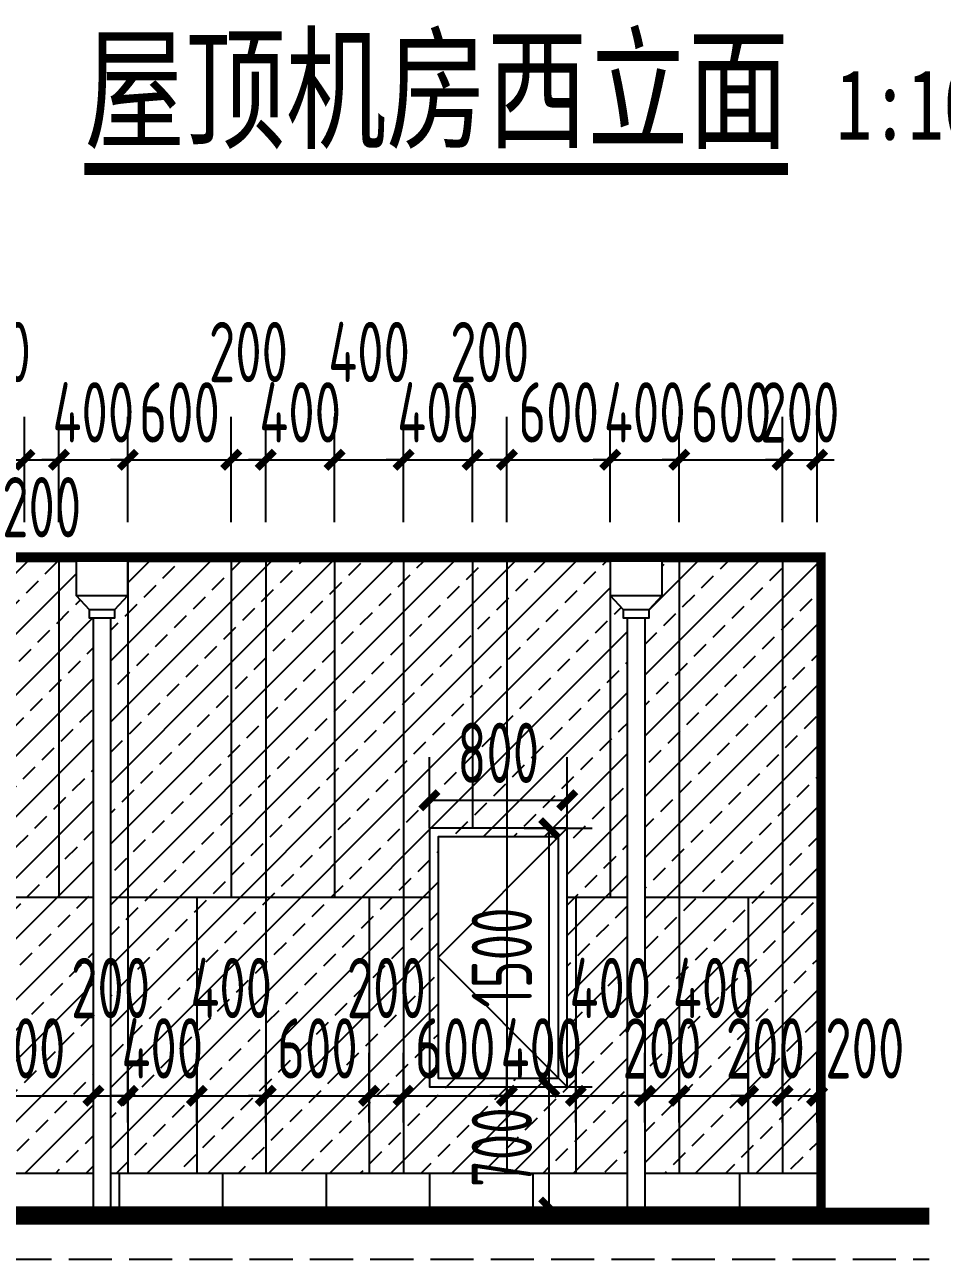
# Model space of a CAD drawing. Extents: x -863035 to 270371, y -8918 to 240488.
# Drawn here: x -245863 to -240537, y 59032 to 66193 of the extents above; entities that cross this region are included whole.
import ezdxf

# ---------------------------------------------------------------- set-up
doc = ezdxf.new("R2010")
doc.units = 0
doc.header["$LTSCALE"] = 1000
doc.header["$MEASUREMENT"] = 0
doc.linetypes.add('109-34 轴网$0$L1$0$$AUDIT_BAD_LTYPE1', pattern=[0])
doc.linetypes.add('DASH', pattern=[0.35, 0.25, -0.1])
for name, color, linetype in [('01-标注_尺寸', 124, 'Continuous'), ('02-TEXT_标注', 130, 'Continuous'), ('05-填充_156', 156, 'Continuous'), ('A-C_窗', 140, 'Continuous'), ('DIM_SYMB', 3, 'Continuous'), ('E-墙面分格', 146, 'Continuous'), ('E-立面轮廓', 241, 'Continuous'), ('E_STRM', 7, 'Continuous')]:
    doc.layers.add(name, color=color, linetype=linetype)
doc.styles.add('_TCH_DIM_T3', font='ROS1', dxfattribs={"width": 0.75, "bigfont": 'JD'})
doc.styles.get("Standard").update_dxf_attribs({"font": 'STXIHEI.TTF', "width": 0.75})
doc.dimstyles.new('_TCH_ARCH&&100', dxfattribs={"dimtxt": 350, "dimasz": 100, "dimexe": 250, "dimexo": 300, "dimgap": 100, "dimtad": 1, "dimdec": 0, "dimzin": 0, "dimdsep": 46, "dimtxsty": '_TCH_DIM_T3', "dimblk": 'ARCHTICK', "dimcen": 0.09, "dimclrt": 7, "dimazin": 2, "dimtfac": 1, "dimtdec": 0, "dimtix": 1, "dimtmove": 2, "dimatfit": 3, "dimfxl": 0, "dimtolj": 1, "dimtzin": 0, "dimarcsym": 0})

# ---------------------------------------------------------------- blocks, each defined once
blk = doc.blocks.new('JDLKSAJDLAKSDOW')
at = {"layer": 'A-C_窗', "linetype": '109-34 轴网$0$L1$0$$AUDIT_BAD_LTYPE1'}
for points in [[(-318023.8, 268749.4), (-318823.8, 268749.4), (-318823.8, 267249.4), (-318023.8, 267249.4)], [(-318073.8, 268699.4), (-318773.8, 268699.4), (-318773.8, 267299.4), (-318073.8, 267299.4)]]:
    blk.add_lwpolyline(points, close=True, dxfattribs=at)
blk.add_lwpolyline([(-318023.8, 268749.4), (-318773.8, 267999.4), (-318023.8, 267249.4)], dxfattribs=at)
blk = doc.blocks.new('_ArchTick')
at = {"color": 0, "linetype": 'ByBlock', "const_width": 0.4}
blk.add_lwpolyline([(-0.5, -0.5), (0.5, 0.5)], dxfattribs=at)
blk = doc.blocks.new('*D1087')
at = {"layer": '01-标注_尺寸', "color": 0, "lineweight": -2, "transparency": 16777216}
for p, q in [((-246264.1, 63308.2), (-246264.1, 63919.5)), ((-245864.1, 63308.2), (-245864.1, 63919.5)), ((-246264.1, 63669.5), (-245864.1, 63669.5))]:
    blk.add_line(p, q, dxfattribs=at)
at = {"layer": 'Defpoints', "color": 0, "transparency": 16777216}
for p in [(-245864.1, 63669.5), (-246264.1, 63008.2), (-245864.1, 63008.2)]:
    blk.add_point(p, dxfattribs=at)
at = {"layer": '01-标注_尺寸', "color": 0, "lineweight": -2, "transparency": 16777216, "xscale": 100, "yscale": 100, "zscale": 100, "rotation": 180}
blk.add_blockref('_ArchTick', (-246264.1, 63669.5), dxfattribs=at)
at = {"layer": '01-标注_尺寸', "color": 0, "lineweight": -2, "transparency": 16777216, "xscale": 100, "yscale": 100, "zscale": 100}
blk.add_blockref('_ArchTick', (-245864.1, 63669.5), dxfattribs=at)
at = {"layer": '01-标注_尺寸', "color": 7, "transparency": 16777216, "insert": (-246064.1, 64294.5), "char_height": 350, "attachment_point": 5, "style": '_TCH_DIM_T3'}
blk.add_mtext('\\A1;400', dxfattribs=at)
blk = doc.blocks.new('*D1088')
at = {"layer": '01-标注_尺寸', "color": 0, "lineweight": -2, "transparency": 16777216}
for p, q in [((-245864.1, 63308.2), (-245864.1, 63919.5)), ((-245664.1, 63308.2), (-245664.1, 63919.5)), ((-245864.1, 63669.5), (-245664.1, 63669.5))]:
    blk.add_line(p, q, dxfattribs=at)
at = {"layer": 'Defpoints', "color": 0, "transparency": 16777216}
for p in [(-245664.1, 63669.5), (-245864.1, 63008.2), (-245664.1, 63008.2)]:
    blk.add_point(p, dxfattribs=at)
at = {"layer": '01-标注_尺寸', "color": 0, "lineweight": -2, "transparency": 16777216, "xscale": 100, "yscale": 100, "zscale": 100, "rotation": 180}
blk.add_blockref('_ArchTick', (-245864.1, 63669.5), dxfattribs=at)
at = {"layer": '01-标注_尺寸', "color": 0, "lineweight": -2, "transparency": 16777216, "xscale": 100, "yscale": 100, "zscale": 100}
blk.add_blockref('_ArchTick', (-245664.1, 63669.5), dxfattribs=at)
at = {"layer": '01-标注_尺寸', "color": 7, "transparency": 16777216, "insert": (-245764.1, 63394.5), "char_height": 350, "attachment_point": 5, "style": '_TCH_DIM_T3'}
blk.add_mtext('\\A1;200', dxfattribs=at)
blk = doc.blocks.new('*D1089')
at = {"layer": '01-标注_尺寸', "color": 0, "lineweight": -2, "transparency": 16777216}
for p, q in [((-245664.1, 63308.2), (-245664.1, 63919.5)), ((-245264.1, 63308.2), (-245264.1, 63919.5)), ((-245664.1, 63669.5), (-245764.1, 63669.5)), ((-245664.1, 63669.5), (-245264.1, 63669.5)), ((-245264.1, 63669.5), (-245164.1, 63669.5))]:
    blk.add_line(p, q, dxfattribs=at)
at = {"layer": 'Defpoints', "color": 0, "transparency": 16777216}
for p in [(-245264.1, 63669.5), (-245664.1, 63008.2), (-245264.1, 63008.2)]:
    blk.add_point(p, dxfattribs=at)
at = {"layer": '01-标注_尺寸', "color": 0, "lineweight": -2, "transparency": 16777216, "xscale": 100, "yscale": 100, "zscale": 100}
blk.add_blockref('_ArchTick', (-245664.1, 63669.5), dxfattribs=at)
at = {"layer": '01-标注_尺寸', "color": 0, "lineweight": -2, "transparency": 16777216, "xscale": 100, "yscale": 100, "zscale": 100, "rotation": 180}
blk.add_blockref('_ArchTick', (-245264.1, 63669.5), dxfattribs=at)
at = {"layer": '01-标注_尺寸', "color": 7, "transparency": 16777216, "insert": (-245464.1, 63944.5), "char_height": 350, "attachment_point": 5, "style": '_TCH_DIM_T3'}
blk.add_mtext('\\A1;400', dxfattribs=at)
blk = doc.blocks.new('*D1090')
at = {"layer": '01-标注_尺寸', "color": 0, "lineweight": -2, "transparency": 16777216}
for p, q in [((-245264.1, 63308.2), (-245264.1, 63919.5)), ((-244664.1, 63308.2), (-244664.1, 63919.5)), ((-245264.1, 63669.5), (-245364.1, 63669.5)), ((-245264.1, 63669.5), (-244664.1, 63669.5)), ((-244664.1, 63669.5), (-244564.1, 63669.5))]:
    blk.add_line(p, q, dxfattribs=at)
at = {"layer": 'Defpoints', "color": 0, "transparency": 16777216}
for p in [(-244664.1, 63669.5), (-245264.1, 63008.2), (-244664.1, 63008.2)]:
    blk.add_point(p, dxfattribs=at)
at = {"layer": '01-标注_尺寸', "color": 0, "lineweight": -2, "transparency": 16777216, "xscale": 100, "yscale": 100, "zscale": 100}
blk.add_blockref('_ArchTick', (-245264.1, 63669.5), dxfattribs=at)
at = {"layer": '01-标注_尺寸', "color": 0, "lineweight": -2, "transparency": 16777216, "xscale": 100, "yscale": 100, "zscale": 100, "rotation": 180}
blk.add_blockref('_ArchTick', (-244664.1, 63669.5), dxfattribs=at)
at = {"layer": '01-标注_尺寸', "color": 7, "transparency": 16777216, "insert": (-244964.1, 63944.5), "char_height": 350, "attachment_point": 5, "style": '_TCH_DIM_T3'}
blk.add_mtext('\\A1;600', dxfattribs=at)
blk = doc.blocks.new('*D1091')
at = {"layer": '01-标注_尺寸', "color": 0, "lineweight": -2, "transparency": 16777216}
for p, q in [((-244664.1, 63308.2), (-244664.1, 63919.5)), ((-244464.1, 63308.2), (-244464.1, 63919.5)), ((-244664.1, 63669.5), (-244464.1, 63669.5))]:
    blk.add_line(p, q, dxfattribs=at)
at = {"layer": 'Defpoints', "color": 0, "transparency": 16777216}
for p in [(-244464.1, 63669.5), (-244664.1, 63008.2), (-244464.1, 63008.2)]:
    blk.add_point(p, dxfattribs=at)
at = {"layer": '01-标注_尺寸', "color": 0, "lineweight": -2, "transparency": 16777216, "xscale": 100, "yscale": 100, "zscale": 100, "rotation": 180}
blk.add_blockref('_ArchTick', (-244664.1, 63669.5), dxfattribs=at)
at = {"layer": '01-标注_尺寸', "color": 0, "lineweight": -2, "transparency": 16777216, "xscale": 100, "yscale": 100, "zscale": 100}
blk.add_blockref('_ArchTick', (-244464.1, 63669.5), dxfattribs=at)
at = {"layer": '01-标注_尺寸', "color": 7, "transparency": 16777216, "insert": (-244564.1, 64294.5), "char_height": 350, "attachment_point": 5, "style": '_TCH_DIM_T3'}
blk.add_mtext('\\A1;200', dxfattribs=at)
blk = doc.blocks.new('*D1092')
at = {"layer": '01-标注_尺寸', "color": 0, "lineweight": -2, "transparency": 16777216}
for p, q in [((-244464.1, 63308.2), (-244464.1, 63919.5)), ((-244064.1, 63308.2), (-244064.1, 63919.5)), ((-244464.1, 63669.5), (-244564.1, 63669.5)), ((-244464.1, 63669.5), (-244064.1, 63669.5)), ((-244064.1, 63669.5), (-243964.1, 63669.5))]:
    blk.add_line(p, q, dxfattribs=at)
at = {"layer": 'Defpoints', "color": 0, "transparency": 16777216}
for p in [(-244064.1, 63669.5), (-244464.1, 63008.2), (-244064.1, 63008.2)]:
    blk.add_point(p, dxfattribs=at)
at = {"layer": '01-标注_尺寸', "color": 0, "lineweight": -2, "transparency": 16777216, "xscale": 100, "yscale": 100, "zscale": 100}
blk.add_blockref('_ArchTick', (-244464.1, 63669.5), dxfattribs=at)
at = {"layer": '01-标注_尺寸', "color": 0, "lineweight": -2, "transparency": 16777216, "xscale": 100, "yscale": 100, "zscale": 100, "rotation": 180}
blk.add_blockref('_ArchTick', (-244064.1, 63669.5), dxfattribs=at)
at = {"layer": '01-标注_尺寸', "color": 7, "transparency": 16777216, "insert": (-244264.1, 63944.5), "char_height": 350, "attachment_point": 5, "style": '_TCH_DIM_T3'}
blk.add_mtext('\\A1;400', dxfattribs=at)
blk = doc.blocks.new('*D1093')
at = {"layer": '01-标注_尺寸', "color": 0, "lineweight": -2, "transparency": 16777216}
for p, q in [((-244064.1, 63308.2), (-244064.1, 63919.5)), ((-243664.1, 63308.2), (-243664.1, 63919.5)), ((-244064.1, 63669.5), (-243664.1, 63669.5))]:
    blk.add_line(p, q, dxfattribs=at)
at = {"layer": 'Defpoints', "color": 0, "transparency": 16777216}
for p in [(-243664.1, 63669.5), (-244064.1, 63008.2), (-243664.1, 63008.2)]:
    blk.add_point(p, dxfattribs=at)
at = {"layer": '01-标注_尺寸', "color": 0, "lineweight": -2, "transparency": 16777216, "xscale": 100, "yscale": 100, "zscale": 100, "rotation": 180}
blk.add_blockref('_ArchTick', (-244064.1, 63669.5), dxfattribs=at)
at = {"layer": '01-标注_尺寸', "color": 0, "lineweight": -2, "transparency": 16777216, "xscale": 100, "yscale": 100, "zscale": 100}
blk.add_blockref('_ArchTick', (-243664.1, 63669.5), dxfattribs=at)
at = {"layer": '01-标注_尺寸', "color": 7, "transparency": 16777216, "insert": (-243864.1, 64294.5), "char_height": 350, "attachment_point": 5, "style": '_TCH_DIM_T3'}
blk.add_mtext('\\A1;400', dxfattribs=at)
blk = doc.blocks.new('*D1094')
at = {"layer": '01-标注_尺寸', "color": 0, "lineweight": -2, "transparency": 16777216}
for p, q in [((-243664.1, 63308.2), (-243664.1, 63919.5)), ((-243264.1, 63308.2), (-243264.1, 63919.5)), ((-243664.1, 63669.5), (-243764.1, 63669.5)), ((-243664.1, 63669.5), (-243264.1, 63669.5)), ((-243264.1, 63669.5), (-243164.1, 63669.5))]:
    blk.add_line(p, q, dxfattribs=at)
at = {"layer": 'Defpoints', "color": 0, "transparency": 16777216}
for p in [(-243264.1, 63669.5), (-243664.1, 63008.2), (-243264.1, 63008.2)]:
    blk.add_point(p, dxfattribs=at)
at = {"layer": '01-标注_尺寸', "color": 0, "lineweight": -2, "transparency": 16777216, "xscale": 100, "yscale": 100, "zscale": 100}
blk.add_blockref('_ArchTick', (-243664.1, 63669.5), dxfattribs=at)
at = {"layer": '01-标注_尺寸', "color": 0, "lineweight": -2, "transparency": 16777216, "xscale": 100, "yscale": 100, "zscale": 100, "rotation": 180}
blk.add_blockref('_ArchTick', (-243264.1, 63669.5), dxfattribs=at)
at = {"layer": '01-标注_尺寸', "color": 7, "transparency": 16777216, "insert": (-243464.1, 63944.5), "char_height": 350, "attachment_point": 5, "style": '_TCH_DIM_T3'}
blk.add_mtext('\\A1;400', dxfattribs=at)
blk = doc.blocks.new('*D1095')
at = {"layer": '01-标注_尺寸', "color": 0, "lineweight": -2, "transparency": 16777216}
for p, q in [((-243264.1, 63308.2), (-243264.1, 63919.5)), ((-243064.1, 63308.2), (-243064.1, 63919.5)), ((-243264.1, 63669.5), (-243064.1, 63669.5))]:
    blk.add_line(p, q, dxfattribs=at)
at = {"layer": 'Defpoints', "color": 0, "transparency": 16777216}
for p in [(-243064.1, 63669.5), (-243264.1, 63008.2), (-243064.1, 63008.2)]:
    blk.add_point(p, dxfattribs=at)
at = {"layer": '01-标注_尺寸', "color": 0, "lineweight": -2, "transparency": 16777216, "xscale": 100, "yscale": 100, "zscale": 100, "rotation": 180}
blk.add_blockref('_ArchTick', (-243264.1, 63669.5), dxfattribs=at)
at = {"layer": '01-标注_尺寸', "color": 0, "lineweight": -2, "transparency": 16777216, "xscale": 100, "yscale": 100, "zscale": 100}
blk.add_blockref('_ArchTick', (-243064.1, 63669.5), dxfattribs=at)
at = {"layer": '01-标注_尺寸', "color": 7, "transparency": 16777216, "insert": (-243164.1, 64294.5), "char_height": 350, "attachment_point": 5, "style": '_TCH_DIM_T3'}
blk.add_mtext('\\A1;200', dxfattribs=at)
blk = doc.blocks.new('*D1096')
at = {"layer": '01-标注_尺寸', "color": 0, "lineweight": -2, "transparency": 16777216}
for p, q in [((-243064.1, 63308.2), (-243064.1, 63919.5)), ((-242464.1, 63308.2), (-242464.1, 63919.5)), ((-243064.1, 63669.5), (-243164.1, 63669.5)), ((-243064.1, 63669.5), (-242464.1, 63669.5)), ((-242464.1, 63669.5), (-242364.1, 63669.5))]:
    blk.add_line(p, q, dxfattribs=at)
at = {"layer": 'Defpoints', "color": 0, "transparency": 16777216}
for p in [(-242464.1, 63669.5), (-243064.1, 63008.2), (-242464.1, 63008.2)]:
    blk.add_point(p, dxfattribs=at)
at = {"layer": '01-标注_尺寸', "color": 0, "lineweight": -2, "transparency": 16777216, "xscale": 100, "yscale": 100, "zscale": 100}
blk.add_blockref('_ArchTick', (-243064.1, 63669.5), dxfattribs=at)
at = {"layer": '01-标注_尺寸', "color": 0, "lineweight": -2, "transparency": 16777216, "xscale": 100, "yscale": 100, "zscale": 100, "rotation": 180}
blk.add_blockref('_ArchTick', (-242464.1, 63669.5), dxfattribs=at)
at = {"layer": '01-标注_尺寸', "color": 7, "transparency": 16777216, "insert": (-242764.1, 63944.5), "char_height": 350, "attachment_point": 5, "style": '_TCH_DIM_T3'}
blk.add_mtext('\\A1;600', dxfattribs=at)
blk = doc.blocks.new('*D1097')
at = {"layer": '01-标注_尺寸', "color": 0, "lineweight": -2, "transparency": 16777216}
for p, q in [((-242464.1, 63308.2), (-242464.1, 63919.5)), ((-242064.1, 63308.2), (-242064.1, 63919.5)), ((-242464.1, 63669.5), (-242564.1, 63669.5)), ((-242464.1, 63669.5), (-242064.1, 63669.5)), ((-242064.1, 63669.5), (-241964.1, 63669.5))]:
    blk.add_line(p, q, dxfattribs=at)
at = {"layer": 'Defpoints', "color": 0, "transparency": 16777216}
for p in [(-242064.1, 63669.5), (-242464.1, 63008.2), (-242064.1, 63008.2)]:
    blk.add_point(p, dxfattribs=at)
at = {"layer": '01-标注_尺寸', "color": 0, "lineweight": -2, "transparency": 16777216, "xscale": 100, "yscale": 100, "zscale": 100}
blk.add_blockref('_ArchTick', (-242464.1, 63669.5), dxfattribs=at)
at = {"layer": '01-标注_尺寸', "color": 0, "lineweight": -2, "transparency": 16777216, "xscale": 100, "yscale": 100, "zscale": 100, "rotation": 180}
blk.add_blockref('_ArchTick', (-242064.1, 63669.5), dxfattribs=at)
at = {"layer": '01-标注_尺寸', "color": 7, "transparency": 16777216, "insert": (-242264.1, 63944.5), "char_height": 350, "attachment_point": 5, "style": '_TCH_DIM_T3'}
blk.add_mtext('\\A1;400', dxfattribs=at)
blk = doc.blocks.new('*D1098')
at = {"layer": '01-标注_尺寸', "color": 0, "lineweight": -2, "transparency": 16777216}
for p, q in [((-242064.1, 63308.2), (-242064.1, 63919.5)), ((-241464.1, 63308.2), (-241464.1, 63919.5)), ((-242064.1, 63669.5), (-242164.1, 63669.5)), ((-242064.1, 63669.5), (-241464.1, 63669.5)), ((-241464.1, 63669.5), (-241364.1, 63669.5))]:
    blk.add_line(p, q, dxfattribs=at)
at = {"layer": 'Defpoints', "color": 0, "transparency": 16777216}
for p in [(-241464.1, 63669.5), (-242064.1, 63008.2), (-241464.1, 63008.2)]:
    blk.add_point(p, dxfattribs=at)
at = {"layer": '01-标注_尺寸', "color": 0, "lineweight": -2, "transparency": 16777216, "xscale": 100, "yscale": 100, "zscale": 100}
blk.add_blockref('_ArchTick', (-242064.1, 63669.5), dxfattribs=at)
at = {"layer": '01-标注_尺寸', "color": 0, "lineweight": -2, "transparency": 16777216, "xscale": 100, "yscale": 100, "zscale": 100, "rotation": 180}
blk.add_blockref('_ArchTick', (-241464.1, 63669.5), dxfattribs=at)
at = {"layer": '01-标注_尺寸', "color": 7, "transparency": 16777216, "insert": (-241764.1, 63944.5), "char_height": 350, "attachment_point": 5, "style": '_TCH_DIM_T3'}
blk.add_mtext('\\A1;600', dxfattribs=at)
blk = doc.blocks.new('*D1099')
at = {"layer": '01-标注_尺寸', "color": 0, "lineweight": -2, "transparency": 16777216}
for p, q in [((-241464.1, 63308.2), (-241464.1, 63919.5)), ((-241264.1, 63308.2), (-241264.1, 63919.5)), ((-241464.1, 63669.5), (-241564.1, 63669.5)), ((-241464.1, 63669.5), (-241264.1, 63669.5)), ((-241264.1, 63669.5), (-241164.1, 63669.5))]:
    blk.add_line(p, q, dxfattribs=at)
at = {"layer": 'Defpoints', "color": 0, "transparency": 16777216}
for p in [(-241264.1, 63669.5), (-241464.1, 63008.2), (-241264.1, 63008.2)]:
    blk.add_point(p, dxfattribs=at)
at = {"layer": '01-标注_尺寸', "color": 0, "lineweight": -2, "transparency": 16777216, "xscale": 100, "yscale": 100, "zscale": 100}
blk.add_blockref('_ArchTick', (-241464.1, 63669.5), dxfattribs=at)
at = {"layer": '01-标注_尺寸', "color": 0, "lineweight": -2, "transparency": 16777216, "xscale": 100, "yscale": 100, "zscale": 100, "rotation": 180}
blk.add_blockref('_ArchTick', (-241264.1, 63669.5), dxfattribs=at)
at = {"layer": '01-标注_尺寸', "color": 7, "transparency": 16777216, "insert": (-241364.1, 63944.5), "char_height": 350, "attachment_point": 5, "style": '_TCH_DIM_T3'}
blk.add_mtext('\\A1;200', dxfattribs=at)
blk = doc.blocks.new('*D1222')
at = {"layer": '01-标注_尺寸', "color": 0, "lineweight": -2, "transparency": 16777216}
for p, q in [((-242963.4, 61532), (-242568.7, 61532)), ((-242818.7, 60032), (-242818.7, 61532)), ((-242963.4, 60032), (-242568.7, 60032))]:
    blk.add_line(p, q, dxfattribs=at)
at = {"layer": 'Defpoints', "color": 0, "transparency": 16777216}
for p in [(-243263.4, 61532), (-242818.7, 61532), (-243263.4, 60032)]:
    blk.add_point(p, dxfattribs=at)
at = {"layer": '01-标注_尺寸', "color": 0, "lineweight": -2, "transparency": 16777216, "xscale": 100, "yscale": 100, "zscale": 100}
for p, rotation in [((-242818.7, 61532), 90), ((-242818.7, 60032), 270)]:
    blk.add_blockref('_ArchTick', p, dxfattribs=dict(at, rotation=rotation))
at = {"layer": '01-标注_尺寸', "color": 7, "transparency": 16777216, "insert": (-243093.7, 60782), "char_height": 350, "attachment_point": 5, "rotation": 90, "style": '_TCH_DIM_T3'}
blk.add_mtext('\\A1;1500', dxfattribs=at)
blk = doc.blocks.new('*D1223')
at = {"layer": '01-标注_尺寸', "color": 0, "lineweight": -2, "transparency": 16777216}
for p, q in [((-242963.4, 60032), (-242568.7, 60032)), ((-242818.7, 59332), (-242818.7, 60032)), ((-242963.4, 59332), (-242568.7, 59332))]:
    blk.add_line(p, q, dxfattribs=at)
at = {"layer": 'Defpoints', "color": 0, "transparency": 16777216}
for p in [(-243263.4, 60032), (-242818.7, 60032), (-243263.4, 59332)]:
    blk.add_point(p, dxfattribs=at)
at = {"layer": '01-标注_尺寸', "color": 0, "lineweight": -2, "transparency": 16777216, "xscale": 100, "yscale": 100, "zscale": 100}
for p, rotation in [((-242818.7, 60032), 90), ((-242818.7, 59332), 270)]:
    blk.add_blockref('_ArchTick', p, dxfattribs=dict(at, rotation=rotation))
at = {"layer": '01-标注_尺寸', "color": 7, "transparency": 16777216, "insert": (-243093.7, 59682), "char_height": 350, "attachment_point": 5, "rotation": 90, "style": '_TCH_DIM_T3'}
blk.add_mtext('\\A1;700', dxfattribs=at)
blk = doc.blocks.new('*D1224')
at = {"layer": '01-标注_尺寸', "color": 0, "lineweight": -2, "transparency": 16777216}
for p, q in [((-243514.1, 61531.8), (-243514.1, 61944.6)), ((-242714.1, 61531.8), (-242714.1, 61944.6)), ((-243514.1, 61694.6), (-242714.1, 61694.6))]:
    blk.add_line(p, q, dxfattribs=at)
at = {"layer": 'Defpoints', "color": 0, "transparency": 16777216}
for p in [(-242714.1, 61694.6), (-243514.1, 61231.8), (-242714.1, 61231.8)]:
    blk.add_point(p, dxfattribs=at)
at = {"layer": '01-标注_尺寸', "color": 0, "lineweight": -2, "transparency": 16777216, "xscale": 100, "yscale": 100, "zscale": 100, "rotation": 180}
blk.add_blockref('_ArchTick', (-243514.1, 61694.6), dxfattribs=at)
at = {"layer": '01-标注_尺寸', "color": 0, "lineweight": -2, "transparency": 16777216, "xscale": 100, "yscale": 100, "zscale": 100}
blk.add_blockref('_ArchTick', (-242714.1, 61694.6), dxfattribs=at)
at = {"layer": '01-标注_尺寸', "color": 7, "transparency": 16777216, "insert": (-243114.1, 61969.6), "char_height": 350, "attachment_point": 5, "style": '_TCH_DIM_T3'}
blk.add_mtext('\\A1;800', dxfattribs=at)
blk = doc.blocks.new('_RAINH')
blk.add_lwpolyline([(-150, 0), (-150, -200), (150, -200), (150, 0)], close=True)
for points in [[(-150, -200), (-75, -280), (75, -280), (150, -200)], [(-75, -280), (-75, -330), (75, -330), (75, -280)]]:
    blk.add_lwpolyline(points)
blk = doc.blocks.new('*D1237')
at = {"layer": '01-标注_尺寸', "color": 0, "lineweight": -2, "transparency": 16777216}
for p, q in [((-246264.1, 59825.3), (-246264.1, 60230.5)), ((-245464.1, 59825.3), (-245464.1, 60230.5)), ((-246264.1, 59980.5), (-245464.1, 59980.5))]:
    blk.add_line(p, q, dxfattribs=at)
at = {"layer": 'Defpoints', "color": 0, "transparency": 16777216}
for p in [(-245464.1, 59980.5), (-246264.1, 59525.3), (-245464.1, 59525.3)]:
    blk.add_point(p, dxfattribs=at)
at = {"layer": '01-标注_尺寸', "color": 0, "lineweight": -2, "transparency": 16777216, "xscale": 100, "yscale": 100, "zscale": 100, "rotation": 180}
blk.add_blockref('_ArchTick', (-246264.1, 59980.5), dxfattribs=at)
at = {"layer": '01-标注_尺寸', "color": 0, "lineweight": -2, "transparency": 16777216, "xscale": 100, "yscale": 100, "zscale": 100}
blk.add_blockref('_ArchTick', (-245464.1, 59980.5), dxfattribs=at)
at = {"layer": '01-标注_尺寸', "color": 7, "transparency": 16777216, "insert": (-245864.1, 60255.5), "char_height": 350, "attachment_point": 5, "style": '_TCH_DIM_T3'}
blk.add_mtext('\\A1;800', dxfattribs=at)
blk = doc.blocks.new('*D1238')
at = {"layer": '01-标注_尺寸', "color": 0, "lineweight": -2, "transparency": 16777216}
for p, q in [((-245464.1, 59825.3), (-245464.1, 60230.5)), ((-245264.1, 59825.3), (-245264.1, 60230.5)), ((-245464.1, 59980.5), (-245264.1, 59980.5))]:
    blk.add_line(p, q, dxfattribs=at)
at = {"layer": 'Defpoints', "color": 0, "transparency": 16777216}
for p in [(-245264.1, 59980.5), (-245464.1, 59525.3), (-245264.1, 59525.3)]:
    blk.add_point(p, dxfattribs=at)
at = {"layer": '01-标注_尺寸', "color": 0, "lineweight": -2, "transparency": 16777216, "xscale": 100, "yscale": 100, "zscale": 100, "rotation": 180}
blk.add_blockref('_ArchTick', (-245464.1, 59980.5), dxfattribs=at)
at = {"layer": '01-标注_尺寸', "color": 0, "lineweight": -2, "transparency": 16777216, "xscale": 100, "yscale": 100, "zscale": 100}
blk.add_blockref('_ArchTick', (-245264.1, 59980.5), dxfattribs=at)
at = {"layer": '01-标注_尺寸', "color": 7, "transparency": 16777216, "insert": (-245364.1, 60605.5), "char_height": 350, "attachment_point": 5, "style": '_TCH_DIM_T3'}
blk.add_mtext('\\A1;200', dxfattribs=at)
blk = doc.blocks.new('*D1239')
at = {"layer": '01-标注_尺寸', "color": 0, "lineweight": -2, "transparency": 16777216}
for p, q in [((-245264.1, 59825.3), (-245264.1, 60230.5)), ((-244864.1, 59825.3), (-244864.1, 60230.5)), ((-245264.1, 59980.5), (-245364.1, 59980.5)), ((-245264.1, 59980.5), (-244864.1, 59980.5)), ((-244864.1, 59980.5), (-244764.1, 59980.5))]:
    blk.add_line(p, q, dxfattribs=at)
at = {"layer": 'Defpoints', "color": 0, "transparency": 16777216}
for p in [(-244864.1, 59980.5), (-245264.1, 59525.3), (-244864.1, 59525.3)]:
    blk.add_point(p, dxfattribs=at)
at = {"layer": '01-标注_尺寸', "color": 0, "lineweight": -2, "transparency": 16777216, "xscale": 100, "yscale": 100, "zscale": 100}
blk.add_blockref('_ArchTick', (-245264.1, 59980.5), dxfattribs=at)
at = {"layer": '01-标注_尺寸', "color": 0, "lineweight": -2, "transparency": 16777216, "xscale": 100, "yscale": 100, "zscale": 100, "rotation": 180}
blk.add_blockref('_ArchTick', (-244864.1, 59980.5), dxfattribs=at)
at = {"layer": '01-标注_尺寸', "color": 7, "transparency": 16777216, "insert": (-245064.1, 60255.5), "char_height": 350, "attachment_point": 5, "style": '_TCH_DIM_T3'}
blk.add_mtext('\\A1;400', dxfattribs=at)
blk = doc.blocks.new('*D1240')
at = {"layer": '01-标注_尺寸', "color": 0, "lineweight": -2, "transparency": 16777216}
for p, q in [((-244864.1, 59825.3), (-244864.1, 60230.5)), ((-244464.1, 59825.3), (-244464.1, 60230.5)), ((-244864.1, 59980.5), (-244464.1, 59980.5))]:
    blk.add_line(p, q, dxfattribs=at)
at = {"layer": 'Defpoints', "color": 0, "transparency": 16777216}
for p in [(-244464.1, 59980.5), (-244864.1, 59525.3), (-244464.1, 59525.3)]:
    blk.add_point(p, dxfattribs=at)
at = {"layer": '01-标注_尺寸', "color": 0, "lineweight": -2, "transparency": 16777216, "xscale": 100, "yscale": 100, "zscale": 100, "rotation": 180}
blk.add_blockref('_ArchTick', (-244864.1, 59980.5), dxfattribs=at)
at = {"layer": '01-标注_尺寸', "color": 0, "lineweight": -2, "transparency": 16777216, "xscale": 100, "yscale": 100, "zscale": 100}
blk.add_blockref('_ArchTick', (-244464.1, 59980.5), dxfattribs=at)
at = {"layer": '01-标注_尺寸', "color": 7, "transparency": 16777216, "insert": (-244664.1, 60605.5), "char_height": 350, "attachment_point": 5, "style": '_TCH_DIM_T3'}
blk.add_mtext('\\A1;400', dxfattribs=at)
blk = doc.blocks.new('*D1241')
at = {"layer": '01-标注_尺寸', "color": 0, "lineweight": -2, "transparency": 16777216}
for p, q in [((-244464.1, 59825.3), (-244464.1, 60230.5)), ((-243864.1, 59825.3), (-243864.1, 60230.5)), ((-244464.1, 59980.5), (-244564.1, 59980.5)), ((-244464.1, 59980.5), (-243864.1, 59980.5)), ((-243864.1, 59980.5), (-243764.1, 59980.5))]:
    blk.add_line(p, q, dxfattribs=at)
at = {"layer": 'Defpoints', "color": 0, "transparency": 16777216}
for p in [(-243864.1, 59980.5), (-244464.1, 59525.3), (-243864.1, 59525.3)]:
    blk.add_point(p, dxfattribs=at)
at = {"layer": '01-标注_尺寸', "color": 0, "lineweight": -2, "transparency": 16777216, "xscale": 100, "yscale": 100, "zscale": 100}
blk.add_blockref('_ArchTick', (-244464.1, 59980.5), dxfattribs=at)
at = {"layer": '01-标注_尺寸', "color": 0, "lineweight": -2, "transparency": 16777216, "xscale": 100, "yscale": 100, "zscale": 100, "rotation": 180}
blk.add_blockref('_ArchTick', (-243864.1, 59980.5), dxfattribs=at)
at = {"layer": '01-标注_尺寸', "color": 7, "transparency": 16777216, "insert": (-244164.1, 60255.5), "char_height": 350, "attachment_point": 5, "style": '_TCH_DIM_T3'}
blk.add_mtext('\\A1;600', dxfattribs=at)
blk = doc.blocks.new('*D1242')
at = {"layer": '01-标注_尺寸', "color": 0, "lineweight": -2, "transparency": 16777216}
for p, q in [((-243864.1, 59825.3), (-243864.1, 60230.5)), ((-243664.1, 59825.3), (-243664.1, 60230.5)), ((-243864.1, 59980.5), (-243664.1, 59980.5))]:
    blk.add_line(p, q, dxfattribs=at)
at = {"layer": 'Defpoints', "color": 0, "transparency": 16777216}
for p in [(-243664.1, 59980.5), (-243864.1, 59525.3), (-243664.1, 59525.3)]:
    blk.add_point(p, dxfattribs=at)
at = {"layer": '01-标注_尺寸', "color": 0, "lineweight": -2, "transparency": 16777216, "xscale": 100, "yscale": 100, "zscale": 100, "rotation": 180}
blk.add_blockref('_ArchTick', (-243864.1, 59980.5), dxfattribs=at)
at = {"layer": '01-标注_尺寸', "color": 0, "lineweight": -2, "transparency": 16777216, "xscale": 100, "yscale": 100, "zscale": 100}
blk.add_blockref('_ArchTick', (-243664.1, 59980.5), dxfattribs=at)
at = {"layer": '01-标注_尺寸', "color": 7, "transparency": 16777216, "insert": (-243764.1, 60605.5), "char_height": 350, "attachment_point": 5, "style": '_TCH_DIM_T3'}
blk.add_mtext('\\A1;200', dxfattribs=at)
blk = doc.blocks.new('*D1243')
at = {"layer": '01-标注_尺寸', "color": 0, "lineweight": -2, "transparency": 16777216}
for p, q in [((-243664.1, 59825.3), (-243664.1, 60230.5)), ((-243064.1, 59825.3), (-243064.1, 60230.5)), ((-243664.1, 59980.5), (-243764.1, 59980.5)), ((-243664.1, 59980.5), (-243064.1, 59980.5)), ((-243064.1, 59980.5), (-242964.1, 59980.5))]:
    blk.add_line(p, q, dxfattribs=at)
at = {"layer": 'Defpoints', "color": 0, "transparency": 16777216}
for p in [(-243064.1, 59980.5), (-243664.1, 59525.3), (-243064.1, 59525.3)]:
    blk.add_point(p, dxfattribs=at)
at = {"layer": '01-标注_尺寸', "color": 0, "lineweight": -2, "transparency": 16777216, "xscale": 100, "yscale": 100, "zscale": 100}
blk.add_blockref('_ArchTick', (-243664.1, 59980.5), dxfattribs=at)
at = {"layer": '01-标注_尺寸', "color": 0, "lineweight": -2, "transparency": 16777216, "xscale": 100, "yscale": 100, "zscale": 100, "rotation": 180}
blk.add_blockref('_ArchTick', (-243064.1, 59980.5), dxfattribs=at)
at = {"layer": '01-标注_尺寸', "color": 7, "transparency": 16777216, "insert": (-243364.1, 60255.5), "char_height": 350, "attachment_point": 5, "style": '_TCH_DIM_T3'}
blk.add_mtext('\\A1;600', dxfattribs=at)
blk = doc.blocks.new('*D1244')
at = {"layer": '01-标注_尺寸', "color": 0, "lineweight": -2, "transparency": 16777216}
for p, q in [((-243064.1, 59825.3), (-243064.1, 60230.5)), ((-242664.1, 59825.3), (-242664.1, 60230.5)), ((-243064.1, 59980.5), (-243164.1, 59980.5)), ((-243064.1, 59980.5), (-242664.1, 59980.5)), ((-242664.1, 59980.5), (-242564.1, 59980.5))]:
    blk.add_line(p, q, dxfattribs=at)
at = {"layer": 'Defpoints', "color": 0, "transparency": 16777216}
for p in [(-242664.1, 59980.5), (-243064.1, 59525.3), (-242664.1, 59525.3)]:
    blk.add_point(p, dxfattribs=at)
at = {"layer": '01-标注_尺寸', "color": 0, "lineweight": -2, "transparency": 16777216, "xscale": 100, "yscale": 100, "zscale": 100}
blk.add_blockref('_ArchTick', (-243064.1, 59980.5), dxfattribs=at)
at = {"layer": '01-标注_尺寸', "color": 0, "lineweight": -2, "transparency": 16777216, "xscale": 100, "yscale": 100, "zscale": 100, "rotation": 180}
blk.add_blockref('_ArchTick', (-242664.1, 59980.5), dxfattribs=at)
at = {"layer": '01-标注_尺寸', "color": 7, "transparency": 16777216, "insert": (-242864.1, 60255.5), "char_height": 350, "attachment_point": 5, "style": '_TCH_DIM_T3'}
blk.add_mtext('\\A1;400', dxfattribs=at)
blk = doc.blocks.new('*D1245')
at = {"layer": '01-标注_尺寸', "color": 0, "lineweight": -2, "transparency": 16777216}
for p, q in [((-242664.1, 59825.3), (-242664.1, 60230.5)), ((-242264.1, 59825.3), (-242264.1, 60230.5)), ((-242664.1, 59980.5), (-242264.1, 59980.5))]:
    blk.add_line(p, q, dxfattribs=at)
at = {"layer": 'Defpoints', "color": 0, "transparency": 16777216}
for p in [(-242264.1, 59980.5), (-242664.1, 59525.3), (-242264.1, 59525.3)]:
    blk.add_point(p, dxfattribs=at)
at = {"layer": '01-标注_尺寸', "color": 0, "lineweight": -2, "transparency": 16777216, "xscale": 100, "yscale": 100, "zscale": 100, "rotation": 180}
blk.add_blockref('_ArchTick', (-242664.1, 59980.5), dxfattribs=at)
at = {"layer": '01-标注_尺寸', "color": 0, "lineweight": -2, "transparency": 16777216, "xscale": 100, "yscale": 100, "zscale": 100}
blk.add_blockref('_ArchTick', (-242264.1, 59980.5), dxfattribs=at)
at = {"layer": '01-标注_尺寸', "color": 7, "transparency": 16777216, "insert": (-242464.1, 60605.5), "char_height": 350, "attachment_point": 5, "style": '_TCH_DIM_T3'}
blk.add_mtext('\\A1;400', dxfattribs=at)
blk = doc.blocks.new('*D1246')
at = {"layer": '01-标注_尺寸', "color": 0, "lineweight": -2, "transparency": 16777216}
for p, q in [((-242264.1, 59825.3), (-242264.1, 60230.5)), ((-242064.1, 59825.3), (-242064.1, 60230.5)), ((-242264.1, 59980.5), (-242364.1, 59980.5)), ((-242264.1, 59980.5), (-242064.1, 59980.5)), ((-242064.1, 59980.5), (-241964.1, 59980.5))]:
    blk.add_line(p, q, dxfattribs=at)
at = {"layer": 'Defpoints', "color": 0, "transparency": 16777216}
for p in [(-242064.1, 59980.5), (-242264.1, 59525.3), (-242064.1, 59525.3)]:
    blk.add_point(p, dxfattribs=at)
at = {"layer": '01-标注_尺寸', "color": 0, "lineweight": -2, "transparency": 16777216, "xscale": 100, "yscale": 100, "zscale": 100}
blk.add_blockref('_ArchTick', (-242264.1, 59980.5), dxfattribs=at)
at = {"layer": '01-标注_尺寸', "color": 0, "lineweight": -2, "transparency": 16777216, "xscale": 100, "yscale": 100, "zscale": 100, "rotation": 180}
blk.add_blockref('_ArchTick', (-242064.1, 59980.5), dxfattribs=at)
at = {"layer": '01-标注_尺寸', "color": 7, "transparency": 16777216, "insert": (-242164.1, 60255.5), "char_height": 350, "attachment_point": 5, "style": '_TCH_DIM_T3'}
blk.add_mtext('\\A1;200', dxfattribs=at)
blk = doc.blocks.new('*D1247')
at = {"layer": '01-标注_尺寸', "color": 0, "lineweight": -2, "transparency": 16777216}
for p, q in [((-242064.1, 59825.3), (-242064.1, 60230.5)), ((-241664.1, 59825.3), (-241664.1, 60230.5)), ((-242064.1, 59980.5), (-241664.1, 59980.5))]:
    blk.add_line(p, q, dxfattribs=at)
at = {"layer": 'Defpoints', "color": 0, "transparency": 16777216}
for p in [(-241664.1, 59980.5), (-242064.1, 59525.3), (-241664.1, 59525.3)]:
    blk.add_point(p, dxfattribs=at)
at = {"layer": '01-标注_尺寸', "color": 0, "lineweight": -2, "transparency": 16777216, "xscale": 100, "yscale": 100, "zscale": 100, "rotation": 180}
blk.add_blockref('_ArchTick', (-242064.1, 59980.5), dxfattribs=at)
at = {"layer": '01-标注_尺寸', "color": 0, "lineweight": -2, "transparency": 16777216, "xscale": 100, "yscale": 100, "zscale": 100}
blk.add_blockref('_ArchTick', (-241664.1, 59980.5), dxfattribs=at)
at = {"layer": '01-标注_尺寸', "color": 7, "transparency": 16777216, "insert": (-241864.1, 60605.5), "char_height": 350, "attachment_point": 5, "style": '_TCH_DIM_T3'}
blk.add_mtext('\\A1;400', dxfattribs=at)
blk = doc.blocks.new('*D1248')
at = {"layer": '01-标注_尺寸', "color": 0, "lineweight": -2, "transparency": 16777216}
for p, q in [((-241664.1, 59825.3), (-241664.1, 60230.5)), ((-241464.1, 59825.3), (-241464.1, 60230.5)), ((-241664.1, 59980.5), (-241764.1, 59980.5)), ((-241664.1, 59980.5), (-241464.1, 59980.5)), ((-241464.1, 59980.5), (-241364.1, 59980.5))]:
    blk.add_line(p, q, dxfattribs=at)
at = {"layer": 'Defpoints', "color": 0, "transparency": 16777216}
for p in [(-241464.1, 59980.5), (-241664.1, 59525.3), (-241464.1, 59525.3)]:
    blk.add_point(p, dxfattribs=at)
at = {"layer": '01-标注_尺寸', "color": 0, "lineweight": -2, "transparency": 16777216, "xscale": 100, "yscale": 100, "zscale": 100}
blk.add_blockref('_ArchTick', (-241664.1, 59980.5), dxfattribs=at)
at = {"layer": '01-标注_尺寸', "color": 0, "lineweight": -2, "transparency": 16777216, "xscale": 100, "yscale": 100, "zscale": 100, "rotation": 180}
blk.add_blockref('_ArchTick', (-241464.1, 59980.5), dxfattribs=at)
at = {"layer": '01-标注_尺寸', "color": 7, "transparency": 16777216, "insert": (-241564.1, 60255.5), "char_height": 350, "attachment_point": 5, "style": '_TCH_DIM_T3'}
blk.add_mtext('\\A1;200', dxfattribs=at)
blk = doc.blocks.new('*D1249')
at = {"layer": '01-标注_尺寸', "color": 0, "lineweight": -2, "transparency": 16777216}
for p, q in [((-241464.1, 59825.3), (-241464.1, 60230.5)), ((-241264.1, 59825.3), (-241264.1, 60230.5)), ((-241464.1, 59980.5), (-241264.1, 59980.5))]:
    blk.add_line(p, q, dxfattribs=at)
at = {"layer": 'Defpoints', "color": 0, "transparency": 16777216}
for p in [(-241264.1, 59980.5), (-241464.1, 59525.3), (-241264.1, 59525.3)]:
    blk.add_point(p, dxfattribs=at)
at = {"layer": '01-标注_尺寸', "color": 0, "lineweight": -2, "transparency": 16777216, "xscale": 100, "yscale": 100, "zscale": 100, "rotation": 180}
blk.add_blockref('_ArchTick', (-241464.1, 59980.5), dxfattribs=at)
at = {"layer": '01-标注_尺寸', "color": 0, "lineweight": -2, "transparency": 16777216, "xscale": 100, "yscale": 100, "zscale": 100}
blk.add_blockref('_ArchTick', (-241264.1, 59980.5), dxfattribs=at)
at = {"layer": '01-标注_尺寸', "color": 7, "transparency": 16777216, "insert": (-240986.9, 60255.5), "char_height": 350, "attachment_point": 5, "style": '_TCH_DIM_T3'}
blk.add_mtext('\\A1;200', dxfattribs=at)

msp = doc.modelspace()

# ---------------------------------------------------------------- hatches: boundary and pattern name
at = {"layer": '05-填充_156'}
h = msp.add_hatch(dxfattribs=at)
h.set_pattern_fill('天然石材', color=256, scale=50)
h.set_pattern_definition([(45, (-508611.66, 285744.35), (-176.77677, 176.77677), []), (45, (-508524.72, 285654.6), (-176.77677, 176.77677), [98.68425, -56.391])])
h.paths.add_polyline_path([(-241264.1, 59532), (-241264.1, 63082), (-246964.1, 63082), (-246964.1, 59532)])
h.paths.add_polyline_path([(-242714.1, 60032), (-242764.1, 60082), (-243464.1, 60082), (-243464.1, 61482), (-242764.1, 61482), (-242714.1, 61532), (-243514.1, 61532), (-243514.1, 60032)], flags=16)
h.paths.add_polyline_path([(-243514.1, 61532), (-242714.1, 61532), (-242714.1, 60032), (-243514.1, 60032)], flags=16)

# ---------------------------------------------------------------- linework, layer by layer
at = {"layer": 'A-C_窗', "linetype": '109-34 轴网$0$L1$0$$AUDIT_BAD_LTYPE1'}
msp.add_line((-246964.1, 59532), (-241264.1, 59532), dxfattribs=at)
at = {"layer": 'A-C_窗', "linetype": 'DASH'}
msp.add_line((-247707.2, 59032), (-240612.9, 59032), dxfattribs=at)
at = {"layer": 'A-C_窗'}
msp.add_lwpolyline([(-246964.1, 63082), (-241264.1, 63082), (-241264.1, 59332), (-246964.1, 59332)], close=True, dxfattribs=at)
at = {"layer": 'DIM_SYMB', "const_width": 70}
msp.add_lwpolyline([(-245516, 65356.6), (-241433.4, 65356.6)], dxfattribs=at)
at = {"layer": 'E-墙面分格'}
for p, q in [((-245664.1, 63082), (-245664.1, 61132)), ((-245264.1, 63082), (-245264.1, 61132)), ((-244664.1, 63082), (-244664.1, 61132)), ((-244464.1, 63082), (-244464.1, 61132)), ((-244064.1, 63082), (-244064.1, 61132)), ((-243664.1, 63082), (-243664.1, 61132)), ((-243264.1, 63082), (-243264.1, 61532)), ((-243064.1, 63082), (-243064.1, 61132)), ((-242464.1, 63082), (-242464.1, 61132)), ((-242064.1, 63082), (-242064.1, 61132)), ((-241464.1, 63082), (-241464.1, 61132)), ((-246964.1, 61132), (-243514.1, 61132)), ((-245464.1, 61132), (-245464.1, 59532)), ((-245264.1, 61132), (-245264.1, 59532)), ((-244864.1, 61132), (-244864.1, 59532)), ((-244464.1, 61132), (-244464.1, 59532)), ((-243864.1, 61132), (-243864.1, 59532)), ((-243664.1, 61132), (-243664.1, 59532)), ((-243064.1, 61132), (-243064.1, 59532)), ((-242714.1, 61132), (-241264.1, 61132)), ((-242664.1, 61132), (-242664.1, 59532)), ((-242264.1, 61132), (-242264.1, 59532)), ((-242064.1, 61132), (-242064.1, 59532)), ((-241664.1, 61132), (-241664.1, 59532)), ((-241464.1, 61132), (-241464.1, 59532)), ((-245314.1, 59532), (-245314.1, 59332)), ((-244714.1, 59532), (-244714.1, 59332)), ((-244114.1, 59532), (-244114.1, 59332)), ((-243514.1, 59532), (-243514.1, 59332)), ((-242914.1, 59532), (-242914.1, 59332)), ((-242314.1, 59532), (-242314.1, 59332)), ((-241714.1, 59532), (-241714.1, 59332))]:
    msp.add_line(p, q, dxfattribs=at)
at = {"layer": 'E-立面轮廓', "const_width": 50}
msp.add_lwpolyline([(-246989.1, 63107), (-241239.1, 63107), (-241239.1, 59307), (-246989.1, 59307)], close=True, dxfattribs=at)
at = {"layer": 'E-立面轮廓', "const_width": 100}
msp.add_lwpolyline([(-247707.2, 59282), (-240612.9, 59282)], dxfattribs=at)

# ---------------------------------------------------------------- block references
msp.add_blockref('JDLKSAJDLAKSDOW', (75309.7, -207217.5))

# ---------------------------------------------------------------- texts
at = {"layer": '02-TEXT_标注', "width": 0.75}
for s, height, p in [('屋顶机房西立面', 570.85, (-245516, 65534.4)), ('1:100', 407.75, (-241153.4, 65526))]:
    msp.add_text(s, height=height, dxfattribs=at).set_placement(p)

# ---------------------------------------------------------------- dimensions: what is measured, and where the dimension line sits
at = {"layer": '01-标注_尺寸'}
for base, p1, p2, picture, middle in [((-245864.1, 63669.5), (-246264.1, 63008.2), (-245864.1, 63008.2), '*D1087', (-246064.1, 64294.5)), ((-244464.1, 63669.5), (-244664.1, 63008.2), (-244464.1, 63008.2), '*D1091', (-244564.1, 64294.5)), ((-243664.1, 63669.5), (-244064.1, 63008.2), (-243664.1, 63008.2), '*D1093', (-243864.1, 64294.5)), ((-243064.1, 63669.5), (-243264.1, 63008.2), (-243064.1, 63008.2), '*D1095', (-243164.1, 64294.5)), ((-244464.1, 59980.5), (-244864.1, 59525.3), (-244464.1, 59525.3), '*D1240', (-244664.1, 60605.5)), ((-243664.1, 59980.5), (-243864.1, 59525.3), (-243664.1, 59525.3), '*D1242', (-243764.1, 60605.5)), ((-241264.1, 59980.5), (-241464.1, 59525.3), (-241264.1, 59525.3), '*D1249', (-240986.9, 60255.5))]:
    dim = msp.add_linear_dim(base=base, p1=p1, p2=p2, angle=0, dimstyle='_TCH_ARCH&&100', dxfattribs=at)
    dim.commit()
    dim.dimension.update_dxf_attribs({"geometry": picture, "text_midpoint": middle, "dimtype": 161})
for p1, p2, distance, picture, middle in [((-244464.1, 63008.2), (-244064.1, 63008.2), 661.3, '*D1092', (-244264.1, 63944.5)), ((-243664.1, 63008.2), (-243264.1, 63008.2), 661.3, '*D1094', (-243464.1, 63944.5)), ((-241464.1, 63008.2), (-241264.1, 63008.2), 661.3, '*D1099', (-241364.1, 63944.5)), ((-243514.1, 61231.8), (-242714.1, 61231.8), 462.8, '*D1224', (-243114.1, 61969.6)), ((-243263.4, 60032), (-243263.4, 61532), -444.6, '*D1222', (-243093.7, 60782)), ((-244464.1, 59525.3), (-243864.1, 59525.3), 455.2, '*D1241', (-244164.1, 60255.5)), ((-243664.1, 59525.3), (-243064.1, 59525.3), 455.2, '*D1243', (-243364.1, 60255.5)), ((-241664.1, 59525.3), (-241464.1, 59525.3), 455.2, '*D1248', (-241564.1, 60255.5)), ((-243263.4, 59332), (-243263.4, 60032), -444.6, '*D1223', (-243093.7, 59682))]:
    dim = msp.add_aligned_dim(p1=p1, p2=p2, distance=distance, dimstyle='_TCH_ARCH&&100', dxfattribs=at)
    dim.commit()
    dim.dimension.update_dxf_attribs({"geometry": picture, "text_midpoint": middle})

# ---------------------------------------------------------------- next in the draw order: wipeouts: each hides what was drawn before it
for points in [[(-245364.1, 62752), (-245364.1, 59332), (-245464.1, 59332), (-245464.1, 62752), (-245489.1, 62752), (-245489.1, 62802), (-245564.1, 62882), (-245564.1, 63082), (-245264.1, 63082), (-245264.1, 62882), (-245339.1, 62802), (-245339.1, 62752)], [(-242264.1, 62752), (-242264.1, 59332), (-242364.1, 59332), (-242364.1, 62752), (-242389.1, 62752), (-242389.1, 62802), (-242464.1, 62882), (-242464.1, 63082), (-242164.1, 63082), (-242164.1, 62882), (-242239.1, 62802), (-242239.1, 62752)]]:
    msp.add_wipeout(points).dxf.layer = 'E_STRM'

# ---------------------------------------------------------------- next in the draw order: linework, layer by layer
at = {"layer": 'E_STRM'}
for p, q in [((-245464.1, 59332), (-245464.1, 62752)), ((-245364.1, 62752), (-245364.1, 59332)), ((-242364.1, 59332), (-242364.1, 62752)), ((-242264.1, 62752), (-242264.1, 59332)), ((-245364.1, 59332), (-245464.1, 59332)), ((-242264.1, 59332), (-242364.1, 59332))]:
    msp.add_line(p, q, dxfattribs=at)

# ---------------------------------------------------------------- next in the draw order: block references
msp.add_blockref('_RAINH', (-245414.1, 63082), dxfattribs=at)
at = {"layer": 'E_STRM', "rotation": 1.844194637001805e-06}
msp.add_blockref('_RAINH', (-242314.1, 63082), dxfattribs=at)

# ---------------------------------------------------------------- next in the draw order: dimensions: what is measured, and where the dimension line sits
at = {"layer": '01-标注_尺寸'}
for p1, p2, distance, picture, middle in [((-245664.1, 63008.2), (-245264.1, 63008.2), 661.3, '*D1089', (-245464.1, 63944.5)), ((-245264.1, 63008.2), (-244664.1, 63008.2), 661.3, '*D1090', (-244964.1, 63944.5)), ((-243064.1, 63008.2), (-242464.1, 63008.2), 661.3, '*D1096', (-242764.1, 63944.5)), ((-242464.1, 63008.2), (-242064.1, 63008.2), 661.3, '*D1097', (-242264.1, 63944.5)), ((-242064.1, 63008.2), (-241464.1, 63008.2), 661.3, '*D1098', (-241764.1, 63944.5)), ((-246264.1, 59525.3), (-245464.1, 59525.3), 455.2, '*D1237', (-245864.1, 60255.5)), ((-245264.1, 59525.3), (-244864.1, 59525.3), 455.2, '*D1239', (-245064.1, 60255.5)), ((-243064.1, 59525.3), (-242664.1, 59525.3), 455.2, '*D1244', (-242864.1, 60255.5)), ((-242264.1, 59525.3), (-242064.1, 59525.3), 455.2, '*D1246', (-242164.1, 60255.5))]:
    dim = msp.add_aligned_dim(p1=p1, p2=p2, distance=distance, dimstyle='_TCH_ARCH&&100', dxfattribs=at)
    dim.commit()
    dim.dimension.update_dxf_attribs({"geometry": picture, "text_midpoint": middle})
for base, p1, p2, picture, middle in [((-245664.1, 63669.5), (-245864.1, 63008.2), (-245664.1, 63008.2), '*D1088', (-245764.1, 63394.5)), ((-245264.1, 59980.5), (-245464.1, 59525.3), (-245264.1, 59525.3), '*D1238', (-245364.1, 60605.5)), ((-242264.1, 59980.5), (-242664.1, 59525.3), (-242264.1, 59525.3), '*D1245', (-242464.1, 60605.5)), ((-241664.1, 59980.5), (-242064.1, 59525.3), (-241664.1, 59525.3), '*D1247', (-241864.1, 60605.5))]:
    dim = msp.add_linear_dim(base=base, p1=p1, p2=p2, angle=0, dimstyle='_TCH_ARCH&&100', dxfattribs=at)
    dim.commit()
    dim.dimension.update_dxf_attribs({"geometry": picture, "text_midpoint": middle, "dimtype": 161})

doc.saveas('drawing.dxf')
